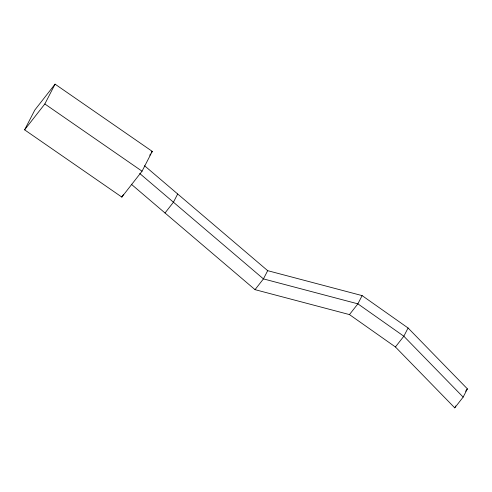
<?xml version="1.0" encoding="UTF-8"?>
<svg xmlns="http://www.w3.org/2000/svg" width="492" height="492" viewBox="0 0 492 492"><rect width="100%" height="100%" fill="white"/><g stroke="black" fill="none" stroke-linecap="round" stroke-linejoin="round"><path stroke-width="0.74" d="M24.6 129.833L34.821 110.03L55.061 84.15L152.274 151.388L142.053 171.198L121.807 197.071L24.6 129.833L44.84 103.96L55.061 84.15M122.514 195.705L121.807 197.071L123.504 194.531M177.667 194.008L173.424 202.237L165.017 212.987L255.028 289.647L349.468 314.591L395.427 346.971L454.743 407.85L463.156 397.099L467.4 388.871L408.083 327.998L362.124 295.612L267.685 270.668L144.531 165.736M267.685 270.668L263.435 278.896L255.028 289.647M362.124 295.612L357.875 303.841L349.468 314.591M408.083 327.998L403.834 336.221L395.427 346.971M454.743 407.85L455.727 405.949M149.728 155.208L150.577 153.935M151.425 152.661L152.274 151.388L151.333 152.594M465.53 391.263L467.4 388.871M44.84 103.96L142.053 171.198M139.703 173.467L263.435 278.896L357.875 303.841L403.834 336.221L463.156 397.099M131.296 184.217L165.017 212.987"/></g></svg>
